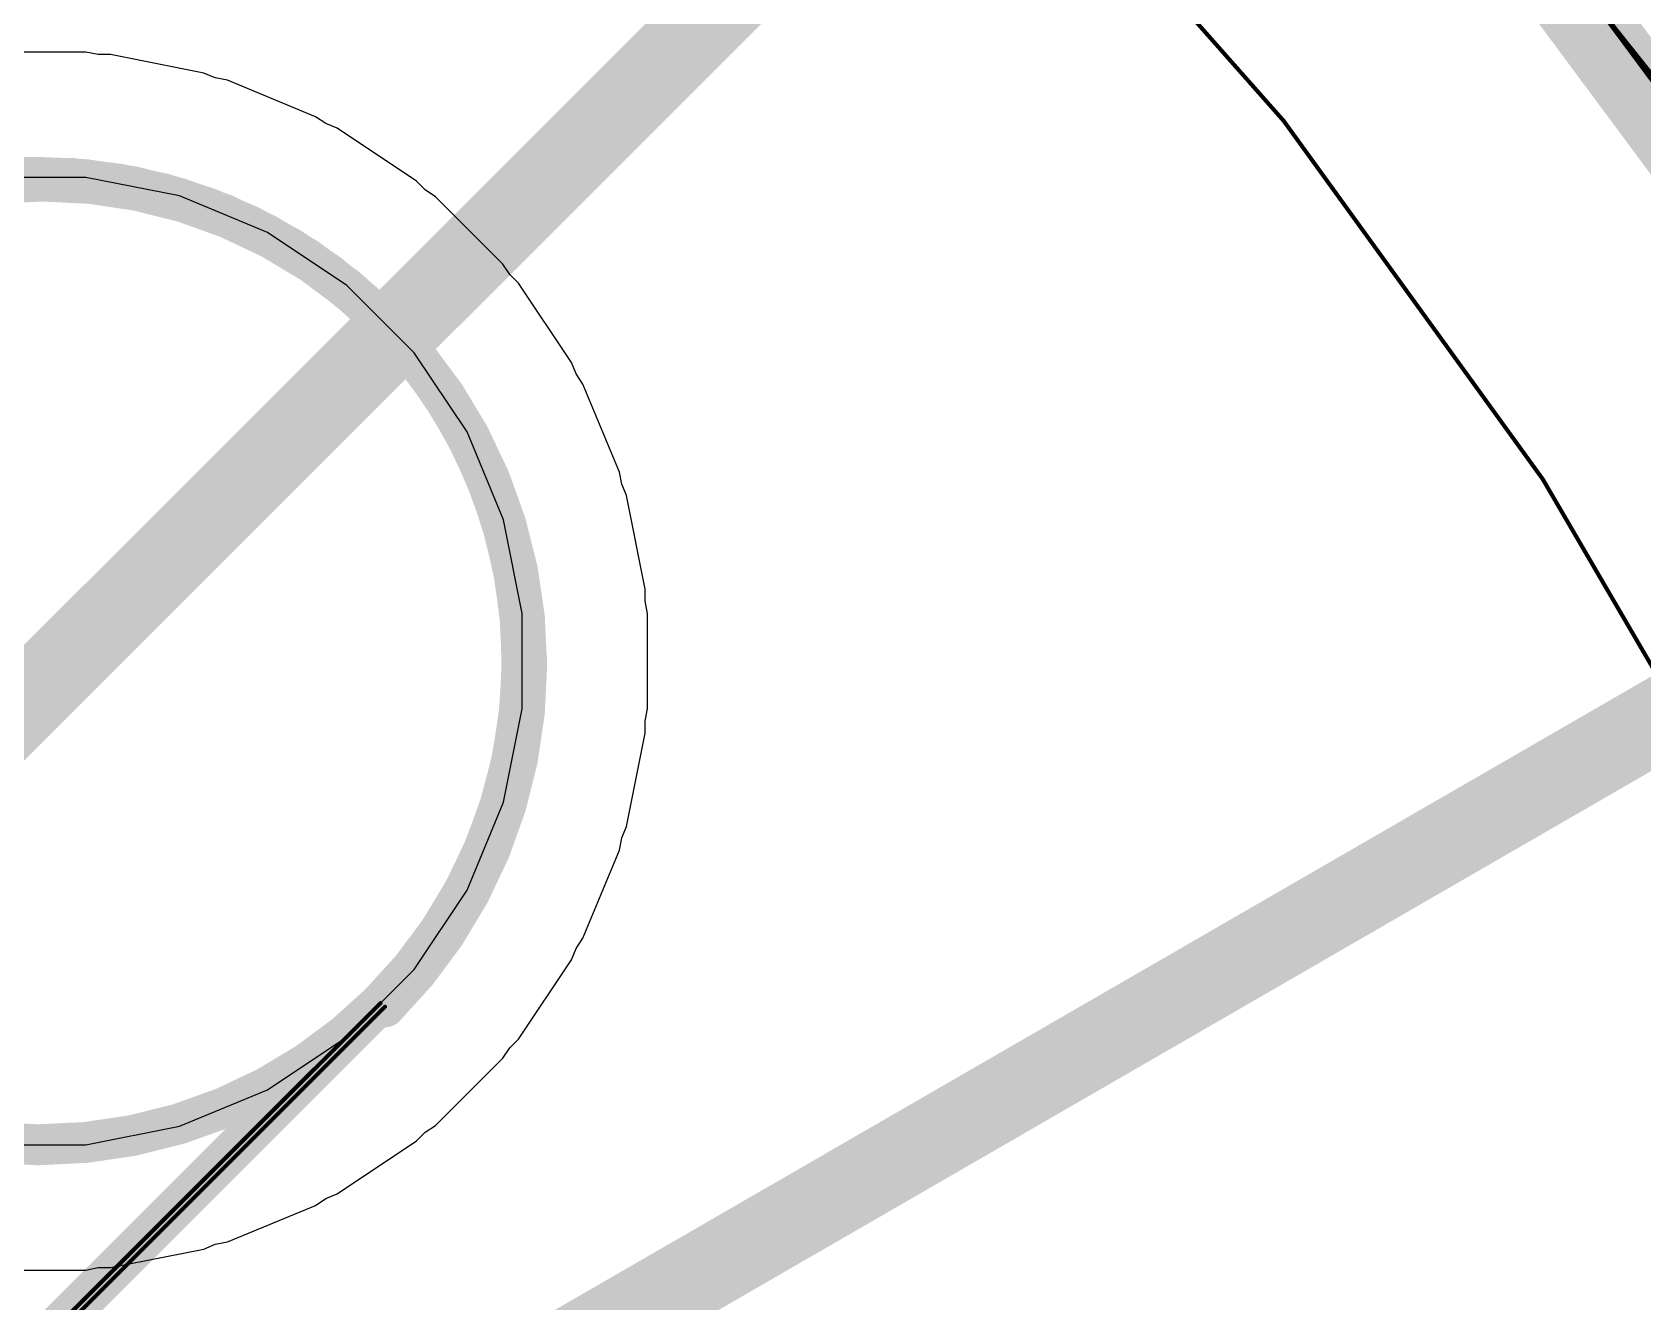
# Model space of a CAD drawing. Header units: inches. Extents: x -7 to 348, y -14 to 159.
# Drawn here: x 42.863 to 47.855, y 24.634 to 28.571 of the extents above; entities that cross this region are included whole.
import ezdxf

# ---------------------------------------------------------------- set-up
doc = ezdxf.new("R2010")
doc.units = ezdxf.units.IN
for name, color, linetype in [('Board Outline', 216, 'Continuous'), ('Bottom Layer', 5, 'Continuous'), ('Dimension', 6, 'Continuous'), ('Fabrication', 76, 'Continuous'), ('Mechanical 4', 56, 'Continuous'), ('Multi-Layer', 9, 'Continuous'), ('Top Layer', 1, 'Continuous'), ('Top Overlay', 2, 'Continuous')]:
    doc.layers.add(name, color=color, linetype=linetype)

msp = doc.modelspace()

# ---------------------------------------------------------------- linework, layer by layer
at = {"layer": 'Board Outline'}
for points, const_width in [([(44.3821, 26.621, 1), (41.3821, 26.621, 1)], 0.127), ([(44.3503, 26.621, 1), (44.4138, 26.621, 1)], 0.0635)]:
    msp.add_lwpolyline(points, format="xyb", close=True, dxfattribs=dict(at, const_width=const_width))
at = {"layer": 'Bottom Layer'}
for p, q in [((43.0298, 28.5095), (42.7343, 28.5095)), ((43.0673, 28.502), (43.0298, 28.5095)), ((43.1056, 28.502), (43.0673, 28.502)), ((43.3954, 28.4444), (43.1056, 28.502)), ((43.4307, 28.4297), (43.3954, 28.4444)), ((43.4683, 28.4223), (43.4307, 28.4297)), ((43.7412, 28.3092), (43.4683, 28.4223)), ((43.7731, 28.2879), (43.7412, 28.3092)), ((43.8084, 28.2733), (43.7731, 28.2879)), ((44.0541, 28.1091), (43.8084, 28.2733)), ((44.0811, 28.0821), (44.0541, 28.1091)), ((44.113, 28.0608), (44.0811, 28.0821)), ((44.3219, 27.8519), (44.113, 28.0608)), ((44.3431, 27.8201), (44.3219, 27.8519)), ((44.3702, 27.793), (44.3431, 27.8201)), ((44.5344, 27.5474), (44.3702, 27.793)), ((44.549, 27.512), (44.5344, 27.5474)), ((44.5702, 27.4802), (44.549, 27.512)), ((44.6833, 27.2072), (44.5702, 27.4802)), ((44.6908, 27.1697), (44.6833, 27.2072)), ((44.7054, 27.1343), (44.6908, 27.1697)), ((44.7631, 26.8445), (44.7054, 27.1343)), ((44.7631, 26.8063), (44.7631, 26.8445)), ((44.7705, 26.7688), (44.7631, 26.8063)), ((44.7705, 26.4733), (44.7705, 26.7688)), ((44.7631, 26.4358), (44.7705, 26.4733)), ((44.7631, 26.3975), (44.7631, 26.4358)), ((44.7054, 26.1077), (44.7631, 26.3975)), ((44.6833, 26.0348), (44.6908, 26.0724)), ((44.6908, 26.0724), (44.7054, 26.1077)), ((44.5702, 25.7618), (44.6833, 26.0348)), ((44.549, 25.73), (44.5702, 25.7618)), ((44.5344, 25.6947), (44.549, 25.73)), ((44.3702, 25.449), (44.5344, 25.6947)), ((44.3219, 25.3901), (44.3431, 25.422)), ((44.3431, 25.422), (44.3702, 25.449)), ((44.113, 25.1812), (44.3219, 25.3901)), ((44.0811, 25.1599), (44.113, 25.1812)), ((43.8084, 24.9687), (44.0541, 25.1329)), ((44.0541, 25.1329), (44.0811, 25.1599)), ((43.7731, 24.9541), (43.8084, 24.9687)), ((43.4683, 24.8198), (43.7412, 24.9328)), ((43.7412, 24.9328), (43.7731, 24.9541)), ((43.3954, 24.7977), (43.4307, 24.8123)), ((43.4307, 24.8123), (43.4683, 24.8198)), ((43.1056, 24.74), (43.3954, 24.7977)), ((42.7343, 24.7326), (43.0298, 24.7326)), ((43.0298, 24.7326), (43.0673, 24.74)), ((43.0673, 24.74), (43.1056, 24.74))]:
    msp.add_line(p, q, dxfattribs=at)
at = {"layer": 'Dimension', "const_width": 0.254}
for points in [[(58.31, 19.467, 1), (13.31, 19.467, 1)], [(54.5603, 19.4669, 1), (17.0603, 19.4669, 1)]]:
    msp.add_lwpolyline(points, format="xyb", close=True, dxfattribs=at)
for points in [[(16.6537, 0.3073), (52.7161, 36.3698)], [(11.511, 5.4), (60.3056, 33.6093)]]:
    msp.add_lwpolyline(points, dxfattribs=at)
at = {"layer": 'Fabrication'}
for points, const_width in [([(53.1935, 31.3327, -1.1671), (15.6751, 13.587)], 0.0127), ([(53.1935, 31.3327, -1.1671), (15.6751, 13.587)], 0.0127), ([(53.1935, 31.3327, -1.1671), (15.6751, 13.587)], 0.0127), ([(53.1935, 31.3327, -1.1671), (15.6751, 13.587)], 0.0127), ([(54.5111, 31.1383, -1.205705), (14.1774, 15.55)], 0.0127), ([(54.5111, 31.1383, -1.205705), (14.1774, 15.55)], 0.0127), ([(46.0676, 30.4948, -1.250986), (21.846, 14.0738)], 0.0127), ([(46.0676, 30.4948, -1.250986), (21.846, 14.0738)], 0.0127), ([(46.0676, 30.4948, -1.250986), (21.846, 14.0738)], 0.0127), ([(46.0676, 30.4948, -1.250986), (21.846, 14.0738)], 0.0127), ([(44.8304, 30.2569, -1.342703), (22.3943, 15.55)], 0.0127), ([(41.8214, 27.6817, -1), (43.9427, 25.5604)], 0.127), ([(41.8214, 27.6817, -1), (43.9427, 25.5604)], 0.127), ([(41.8214, 27.6817, -1), (43.9427, 25.5604)], 0.127), ([(41.8214, 27.6817, -1), (43.9427, 25.5604)], 0.127), ([(41.8352, 27.6702, -1), (43.9565, 25.5489)], 0.127)]:
    msp.add_lwpolyline(points, format="xyb", dxfattribs=dict(at, const_width=const_width))
for points, const_width in [([(39.311, 20.9286), (43.9427, 25.5604)], 0.127), ([(39.311, 20.9286), (43.9427, 25.5604)], 0.127), ([(36.8717, 18.4893), (43.9427, 25.5604)], 0.0127), ([(36.8717, 18.4893), (43.9427, 25.5604)], 0.0127), ([(36.8855, 18.4778), (43.9565, 25.5489)], 0.0127), ([(36.8855, 18.4778), (43.9565, 25.5489)], 0.0127)]:
    msp.add_lwpolyline(points, dxfattribs=dict(at, const_width=const_width))
for points, const_width in [([(43.911, 25.5604, 1), (43.9745, 25.5604, 1)], 0.0635), ([(43.911, 25.5604, 1), (43.9745, 25.5604, 1)], 0.0635), ([(43.911, 25.5604, 1), (43.9745, 25.5604, 1)], 0.0635), ([(43.911, 25.5604, 1), (43.9745, 25.5604, 1)], 0.0635), ([(43.911, 25.5604, 1), (43.9745, 25.5604, 1)], 0.0635), ([(43.911, 25.5604, 1), (43.9745, 25.5604, 1)], 0.0635), ([(43.9248, 25.5489, 1), (43.9883, 25.5489, 1)], 0.0635), ([(43.9396, 25.5604, 1), (43.9459, 25.5604, 1)], 0.00635), ([(43.9396, 25.5604, 1), (43.9459, 25.5604, 1)], 0.00635), ([(43.9534, 25.5489, 1), (43.9597, 25.5489, 1)], 0.00635), ([(43.9534, 25.5489, 1), (43.9597, 25.5489, 1)], 0.00635)]:
    msp.add_lwpolyline(points, format="xyb", close=True, dxfattribs=dict(at, const_width=const_width))
at = {"layer": 'Mechanical 4', "const_width": 0.0127}
for points in [[(50.811, 19.55, 1), (20.811, 19.55, 1)], [(50.811, 19.55, 1), (20.811, 19.55, 1)], [(50.811, 19.55, 1), (20.811, 19.55, 1)], [(50.811, 19.55, 1), (20.811, 19.55, 1)], [(50.8248, 19.5385, 1), (20.8248, 19.5385, 1)], [(50.8248, 19.5385, 1), (20.8248, 19.5385, 1)], [(50.8248, 19.5385, 1), (20.8248, 19.5385, 1)], [(50.8248, 19.5385, 1), (20.8248, 19.5385, 1)]]:
    msp.add_lwpolyline(points, format="xyb", close=True, dxfattribs=at)
at = {"layer": 'Multi-Layer'}
for p, q in [((42.8821, 28.121), (42.7343, 28.121)), ((43.0298, 28.121), (42.8821, 28.121)), ((43.3196, 28.0634), (43.0298, 28.121)), ((43.5926, 27.9503), (43.3196, 28.0634)), ((43.8383, 27.7861), (43.5926, 27.9503)), ((44.0472, 27.5772), (43.8383, 27.7861)), ((44.2114, 27.3315), (44.0472, 27.5772)), ((44.3244, 27.0586), (44.2114, 27.3315)), ((44.3821, 26.7688), (44.3244, 27.0586)), ((44.3821, 26.621), (44.3821, 26.7688)), ((44.3821, 26.4733), (44.3821, 26.621)), ((44.3244, 26.1835), (44.3821, 26.4733)), ((44.2114, 25.9105), (44.3244, 26.1835)), ((44.0472, 25.6648), (44.2114, 25.9105)), ((43.8383, 25.4559), (44.0472, 25.6648)), ((43.5926, 25.2917), (43.8383, 25.4559)), ((43.3196, 25.1787), (43.5926, 25.2917)), ((43.0298, 25.121), (43.3196, 25.1787)), ((42.7343, 25.121), (42.8821, 25.121)), ((42.8821, 25.121), (43.0298, 25.121))]:
    msp.add_line(p, q, dxfattribs=at)
at = {"layer": 'Top Layer'}
for p, q in [((43.0298, 28.5095), (42.7343, 28.5095)), ((43.0673, 28.502), (43.0298, 28.5095)), ((43.1056, 28.502), (43.0673, 28.502)), ((43.3954, 28.4444), (43.1056, 28.502)), ((43.4307, 28.4297), (43.3954, 28.4444)), ((43.4683, 28.4223), (43.4307, 28.4297)), ((43.7412, 28.3092), (43.4683, 28.4223)), ((43.7731, 28.2879), (43.7412, 28.3092)), ((43.8084, 28.2733), (43.7731, 28.2879)), ((44.0541, 28.1091), (43.8084, 28.2733)), ((44.0811, 28.0821), (44.0541, 28.1091)), ((44.113, 28.0608), (44.0811, 28.0821)), ((44.3219, 27.8519), (44.113, 28.0608)), ((44.3431, 27.8201), (44.3219, 27.8519)), ((44.3702, 27.793), (44.3431, 27.8201)), ((44.5344, 27.5474), (44.3702, 27.793)), ((44.549, 27.512), (44.5344, 27.5474)), ((44.5702, 27.4802), (44.549, 27.512)), ((44.6833, 27.2072), (44.5702, 27.4802)), ((44.6908, 27.1697), (44.6833, 27.2072)), ((44.7054, 27.1343), (44.6908, 27.1697)), ((44.7631, 26.8445), (44.7054, 27.1343)), ((44.7631, 26.8063), (44.7631, 26.8445)), ((44.7705, 26.7688), (44.7631, 26.8063)), ((44.7705, 26.4733), (44.7705, 26.7688)), ((44.7631, 26.4358), (44.7705, 26.4733)), ((44.7631, 26.3975), (44.7631, 26.4358)), ((44.7054, 26.1077), (44.7631, 26.3975)), ((44.6833, 26.0348), (44.6908, 26.0724)), ((44.6908, 26.0724), (44.7054, 26.1077)), ((44.5702, 25.7618), (44.6833, 26.0348)), ((44.549, 25.73), (44.5702, 25.7618)), ((44.5344, 25.6947), (44.549, 25.73)), ((44.3702, 25.449), (44.5344, 25.6947)), ((44.3219, 25.3901), (44.3431, 25.422)), ((44.3431, 25.422), (44.3702, 25.449)), ((44.113, 25.1812), (44.3219, 25.3901)), ((44.0811, 25.1599), (44.113, 25.1812)), ((43.8084, 24.9687), (44.0541, 25.1329)), ((44.0541, 25.1329), (44.0811, 25.1599)), ((43.7731, 24.9541), (43.8084, 24.9687)), ((43.4683, 24.8198), (43.7412, 24.9328)), ((43.7412, 24.9328), (43.7731, 24.9541)), ((43.3954, 24.7977), (43.4307, 24.8123)), ((43.4307, 24.8123), (43.4683, 24.8198)), ((43.1056, 24.74), (43.3954, 24.7977)), ((42.7343, 24.7326), (43.0298, 24.7326)), ((43.0298, 24.7326), (43.0673, 24.74)), ((43.0673, 24.74), (43.1056, 24.74))]:
    msp.add_line(p, q, dxfattribs=at)
at = {"layer": 'Top Layer', "const_width": 2.032}
msp.add_lwpolyline([(23.9597, 38.6755, -0.53877), (58.0622, 22.8854)], format="xyb", dxfattribs=at)
at = {"layer": 'Top Overlay', "const_width": 0.254}
msp.add_lwpolyline([(50.8104, 19.4669, 1), (20.8103, 19.4669, 1)], format="xyb", close=True, dxfattribs=at)

doc.saveas('drawing.dxf')
